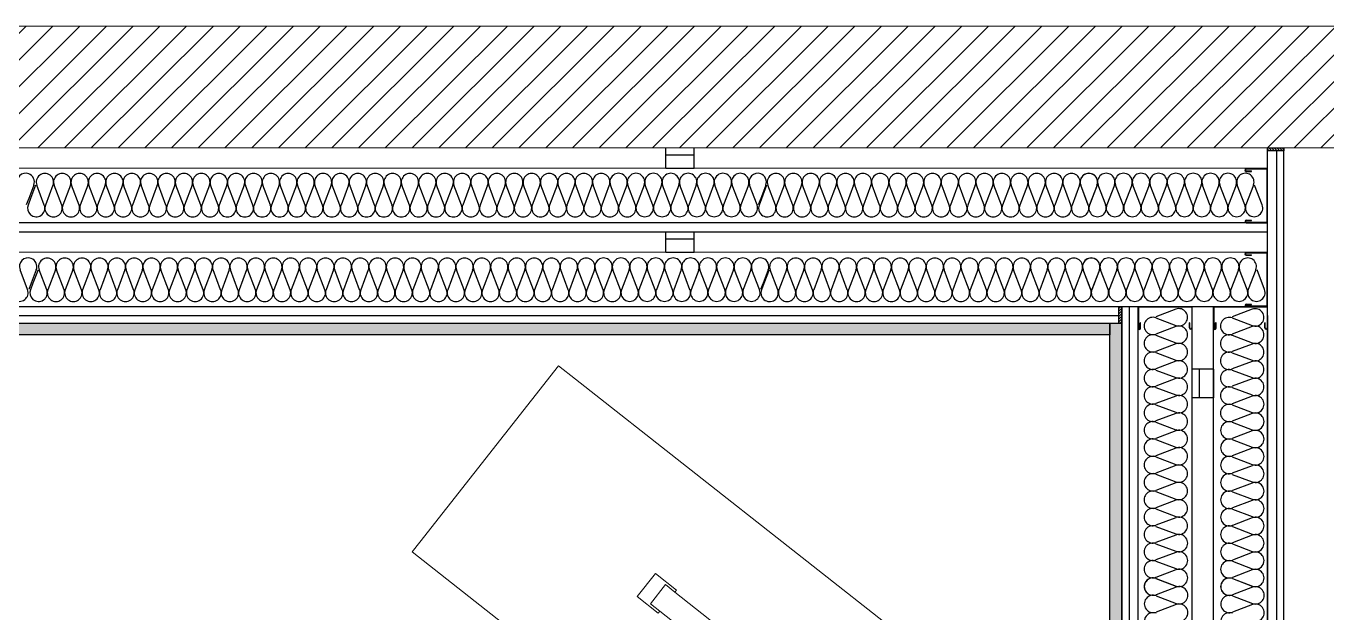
# Model space of a CAD drawing. Header units: millimetres. Extents: x 10 to 76.1, y 10 to 63.5.
# Drawn here: x 55.87 to 58.055, y 18.693 to 19.68 of the extents above; entities that cross this region are included whole.
import ezdxf

# ---------------------------------------------------------------- set-up
doc = ezdxf.new("R2010")
doc.units = ezdxf.units.MM
for name, color, linetype in [('durlok', 3, 'Continuous'), ('equipament', 4, 'Continuous'), ('lana de vidrio', 2, 'Continuous'), ('PERFILES', 2, 'Continuous'), ('Relleno', 9, 'Continuous'), ('relleno2d', 9, 'Continuous')]:
    doc.layers.add(name, color=color, linetype=linetype)
doc.layers.add('paredes2d', color=7, linetype='Continuous', true_color=0xc2ced6)

# ---------------------------------------------------------------- blocks, each defined once
blk = doc.blocks.new('LP1-1')
at = {"layer": 'PERFILES'}
for p, q in [((-0.0964, 0.0391), (-0.0964, -0.0431)), ((0.1114, 0.0388), (0.1114, -0.0431)), ((0.0596, -0.0414), (0.0601, -0.0414)), ((0.0596, -0.0431), (0.0601, -0.0431))]:
    blk.add_line(p, q, dxfattribs=at)
at = {"layer": 'PERFILES', "color": 2}
for p, q in [((-0.0949, -0.0414), (-0.0949, 0.0386)), ((-0.0879, 0.0386), (-0.0879, 0.0185)), ((-0.0879, 0.0185), (-0.0865, 0.0185)), ((-0.0865, 0.0383), (-0.0865, 0.0185)), ((0.1015, 0.0396), (0.1015, 0.0184)), ((0.1015, 0.0184), (0.1032, 0.0184)), ((0.1032, 0.0392), (0.1032, 0.0184)), ((0.1096, -0.0414), (0.1096, 0.0392)), ((-0.0964, -0.0431), (-0.063, -0.0431)), ((-0.0949, -0.0414), (-0.063, -0.0414)), ((-0.063, -0.0414), (0.0596, -0.0414)), ((-0.063, -0.0431), (0.0596, -0.0431)), ((0.0601, -0.0414), (0.1096, -0.0414)), ((0.0601, -0.0431), (0.1114, -0.0431))]:
    blk.add_line(p, q, dxfattribs=at)
for centre, radius, start, end in [((-0.0914, 0.0387), 0.00497, 355.458, 174.5769), ((-0.0914, 0.0385), 0.00349, 0.9781, 180.2201), ((0.1065, 0.0392), 0.00497, 355.458, 174.5769), ((0.1064, 0.039), 0.00319, 3.6982, 175.1096)]:
    blk.add_arc(centre, radius, start, end, dxfattribs=at)
blk = doc.blocks.new('Amp')
at = {"lineweight": 0}
for p, q in [((-12.952, 0), (-12.952, 10.959)), ((-12.952, 10.959), (11.956, 10.959)), ((12.952, 10.959), (11.956, 10.959)), ((12.952, 0.577), (12.952, 10.959)), ((-2.242, 6.177), (-3.487, 6.177)), ((-3.487, 6.177), (-3.487, 4.807)), ((-2.802, 6.053), (-2.802, 4.932)), ((-2.242, 6.053), (-2.802, 6.053)), ((-2.242, 6.177), (-2.242, 6.053)), ((-2.242, 6.053), (2.242, 6.053)), ((2.242, 6.177), (3.487, 6.177)), ((2.242, 6.177), (2.242, 6.053)), ((2.242, 6.053), (2.802, 6.053)), ((2.802, 6.053), (2.802, 4.932)), ((3.487, 6.177), (3.487, 4.807)), ((-2.242, 4.932), (-2.802, 4.932)), ((-2.242, 4.807), (-2.242, 4.932)), ((-2.242, 4.932), (2.242, 4.932)), ((2.242, 4.807), (2.242, 4.932)), ((2.242, 4.932), (2.802, 4.932)), ((-2.242, 4.807), (-3.487, 4.807)), ((2.242, 4.807), (3.487, 4.807)), ((12.952, 0), (-12.952, 0)), ((12.952, 0), (12.952, 0.577))]:
    blk.add_line(p, q, dxfattribs=at)

msp = doc.modelspace()

# ---------------------------------------------------------------- hatches: boundary and pattern name
at = {"extrusion": (-7.4988e-33, -1.22465e-16, -1)}
h = msp.add_hatch(dxfattribs=at)
h.set_pattern_fill('ANSI31', color=256, scale=0.001)
h.set_pattern_definition([(45, (-81.8845172, 29.9742598), (-0.00224506403, 0.00224506403), [])])
h.paths.add_polyline_path([(-57.9831, 19.475), (-57.9831, 19.47), (-57.9556, 19.47), (-57.9556, 19.475)])
at = {"extrusion": (-1.22465e-16, 0, -1)}
h = msp.add_hatch(dxfattribs=at)
h.set_pattern_fill('ANSI31', color=256, scale=0.001, angle=90)
h.set_pattern_definition([(135, (-68.2098455, -4.7207085), (-0.00224506403, -0.00224506403), [])])
h.paths.add_polyline_path([(-57.7106, 19.1807), (-57.7056, 19.1807), (-57.7056, 19.2082), (-57.7106, 19.2082)])
at = {"layer": 'Relleno'}
h = msp.add_hatch(dxfattribs=at)
h.set_pattern_fill('DOTS', color=256, scale=0.005)
h.set_pattern_definition([(360, (41.074305, 29.679941), (0.00396875, 0.0079375), [0, -0.0079375])])
h.paths.add_polyline_path([(51.2293, 19.1607), (51.2293, 19.1807), (57.6906, 19.1807), (57.6906, 19.1607)])
h = msp.add_hatch(dxfattribs=at)
h.set_pattern_fill('DOTS', color=256, scale=0.005, angle=90)
h.set_pattern_definition([(90, (47.191345, 6.395), (-0.0079375, 0.00396875), [0, -0.0079375])])
h.paths.add_polyline_path([(57.7106, 16.55), (57.6906, 16.55), (57.6906, 19.1807), (57.7106, 19.1807)])
at = {"layer": 'relleno2d'}
h = msp.add_hatch(dxfattribs=at)
h.set_pattern_fill('ANSI31', color=256, scale=0.01)
h.paths.add_polyline_path([(59.6881, 11.705), (59.4831, 11.705), (59.4831, 17.785), (59.6881, 17.785)])
edge = h.paths.add_edge_path(flags=17)
edge.add_line((59.6881, 18.975), (59.4831, 18.975))
edge.add_line((59.4831, 18.975), (59.4831, 19.035))
edge.add_line((59.4831, 19.035), (58.9931, 19.035))
edge.add_line((58.9931, 19.035), (58.9931, 19.475))
edge.add_line((58.9931, 19.475), (50.9148, 19.475))
edge.add_arc((50.6231, 19.545), 0.3, 193.4934, 346.5066, ccw=False)
edge.add_line((50.3314, 19.475), (50.1581, 19.475))
edge.add_line((50.1581, 19.475), (50.0231, 19.475))
edge.add_line((50.0231, 19.475), (49.9531, 19.475))
edge.add_line((49.9531, 19.475), (49.9531, 19.68))
edge.add_line((49.9531, 19.68), (59.6881, 19.68))
edge.add_line((59.6881, 19.68), (59.6881, 18.975))
edge = h.paths.add_edge_path(flags=17)
edge.add_line((59.6881, 18.975), (59.4831, 18.975))
edge.add_line((59.4831, 18.975), (59.4831, 19.035))
edge.add_line((58.9931, 19.035), (59.4831, 19.035))
edge.add_line((58.9931, 19.475), (58.9931, 19.035))
edge.add_line((50.9148, 19.475), (58.9931, 19.475))
edge.add_arc((50.6231, 19.545), 0.3, 193.4934, 346.5066)
edge.add_line((50.3314, 19.475), (50.1581, 19.475))
edge.add_line((50.1581, 19.475), (50.0231, 19.475))
edge.add_line((49.9531, 19.475), (50.0231, 19.475))
edge.add_line((49.9531, 19.68), (49.9531, 19.475))
edge.add_line((59.6881, 19.68), (49.9531, 19.68))
edge.add_line((59.6881, 19.68), (59.6881, 18.975))
edge = h.paths.add_edge_path()
edge.add_line((49.9531, 10), (59.6881, 10))
edge.add_line((50.1581, 10.205), (50.9148, 10.205))
edge.add_line((59.4831, 10.205), (50.9148, 10.205))
edge.add_line((59.4831, 10.205), (59.4831, 10.805))
edge.add_line((59.6881, 10), (59.6881, 10.805))
edge.add_line((59.4831, 10.805), (59.6881, 10.805))
edge.add_line((50.1581, 19.475), (50.1881, 19.475))
h = msp.add_hatch(dxfattribs=at)
h.set_pattern_fill('ANSI31', color=256, scale=0.01)
edge = h.paths.add_edge_path()
edge.add_line((59.6881, 19.68), (59.6881, 18.975))
edge.add_line((59.6881, 18.975), (59.4831, 18.975))
edge.add_line((59.4831, 18.975), (59.4831, 19.035))
edge.add_line((59.4831, 19.035), (58.9931, 19.035))
edge.add_line((58.9931, 19.035), (58.9931, 19.475))
edge.add_line((58.9931, 19.475), (50.9148, 19.475))
edge.add_arc((50.6231, 19.545), 0.3, 193.4934, 346.5066, ccw=False)
edge.add_line((50.3314, 19.475), (50.1581, 19.475))
edge.add_line((50.1581, 19.475), (50.0231, 19.475))
edge.add_line((50.0231, 19.475), (49.9531, 19.475))
edge.add_line((49.9531, 19.475), (49.9531, 19.68))
edge.add_line((49.9531, 19.68), (59.6881, 19.68))

# ---------------------------------------------------------------- linework, layer by layer
at = {"color": 3}
for p, q in [((56.9447, 19.4637), (56.9447, 19.4756)), ((56.9927, 19.4405), (56.9927, 19.4756)), ((56.9447, 19.4405), (56.9447, 19.4637)), ((56.9447, 19.4637), (56.9927, 19.4637)), ((56.9927, 19.4405), (56.9447, 19.4405)), ((56.9447, 19.3224), (56.9447, 19.3343)), ((56.9447, 19.2993), (56.9447, 19.3224)), ((56.9447, 19.3224), (56.9927, 19.3224)), ((56.9927, 19.2993), (56.9927, 19.3343)), ((56.9927, 19.2993), (56.9447, 19.2993)), ((57.8646, 19.1031), (57.8295, 19.1031)), ((57.8414, 19.0551), (57.8414, 19.1031)), ((57.8646, 19.1031), (57.8646, 19.0551)), ((57.8414, 19.0551), (57.8295, 19.0551)), ((57.8646, 19.0551), (57.8414, 19.0551))]:
    msp.add_line(p, q, dxfattribs=at)
at = {"extrusion": (-7.4988e-33, -1.22465e-16, -1)}
msp.add_lwpolyline([(-57.9831, 19.475), (-57.9831, 19.47), (-57.9556, 19.47), (-57.9556, 19.475)], close=True, dxfattribs=at)
at = {"extrusion": (-1.22465e-16, 0, -1)}
msp.add_lwpolyline([(-57.7106, 19.1807), (-57.7056, 19.1807), (-57.7056, 19.2082), (-57.7106, 19.2082)], close=True, dxfattribs=at)
at = {"color": 1}
for points in [[(51.2293, 19.1607), (51.2293, 19.1807), (57.6906, 19.1807), (57.6906, 19.1607)], [(57.7106, 16.55), (57.6906, 16.55), (57.6906, 19.1807), (57.7106, 19.1807)]]:
    msp.add_lwpolyline(points, close=True, dxfattribs=at)
at = {"layer": 'durlok', "linetype": 'Continuous', "extrusion": (0, 1, 0)}
for p, q in [((57.9556, 16.55), (57.9556, 19.475)), ((57.7381, 16.55), (57.7381, 19.1932)), ((57.9556, 19.1932), (57.9556, 16.55))]:
    msp.add_line(p, q, dxfattribs=at)
at = {"layer": 'durlok', "linetype": 'Continuous'}
for p, q in [((57.9831, 16.55), (57.9831, 19.475)), ((51.1818, 19.3341), (57.9556, 19.3341)), ((51.2143, 19.1932), (57.7056, 19.1932)), ((57.7106, 16.55), (57.7106, 19.2082)), ((51.2093, 19.1807), (57.7106, 19.1807))]:
    msp.add_line(p, q, dxfattribs=at)
at = {"layer": 'durlok', "linetype": 'Continuous', "extrusion": (-1.22465e-16, 0, -1)}
for p, q in [((57.9706, 19.47), (57.9706, 16.55)), ((57.7231, 19.2082), (57.7231, 16.55)), ((57.8289, 16.565), (57.8289, 19.1932)), ((57.8647, 16.565), (57.8647, 19.1932))]:
    msp.add_line(p, q, dxfattribs=at)
at = {"layer": 'durlok', "linetype": 'Continuous', "extrusion": (1, 0.00012473, 0)}
for p, q in [((57.9556, 19.4411), (51.1818, 19.44)), ((57.9556, 19.3491), (51.1819, 19.3491)), ((51.1818, 19.3341), (57.9556, 19.3341)), ((51.1818, 19.2991), (57.9556, 19.3003)), ((57.9556, 19.2082), (51.1818, 19.2082))]:
    msp.add_line(p, q, dxfattribs=at)
at = {"layer": 'lana de vidrio', "color": 2}
for p, q in [((55.8833, 19.4127), (55.8747, 19.3901)), ((55.8862, 19.4125), (55.8776, 19.3898)), ((55.9008, 19.379), (55.8881, 19.4125)), ((55.9154, 19.4125), (55.9027, 19.379)), ((55.93, 19.379), (55.9173, 19.4125)), ((55.9446, 19.4125), (55.9319, 19.379)), ((55.9592, 19.379), (55.9465, 19.4125)), ((55.9738, 19.4125), (55.9611, 19.379)), ((55.9884, 19.379), (55.9757, 19.4125)), ((56.003, 19.4125), (55.9903, 19.379)), ((56.0176, 19.379), (56.0049, 19.4125)), ((56.0322, 19.4125), (56.0195, 19.379)), ((56.0468, 19.379), (56.0341, 19.4125)), ((56.0614, 19.4125), (56.0487, 19.379)), ((56.076, 19.379), (56.0633, 19.4125)), ((56.0906, 19.4125), (56.0779, 19.379)), ((56.1052, 19.3791), (56.0925, 19.4125)), ((56.1198, 19.4125), (56.1071, 19.3791)), ((56.1344, 19.3791), (56.1217, 19.4125)), ((56.149, 19.4125), (56.1363, 19.3791)), ((56.1636, 19.3791), (56.1509, 19.4125)), ((56.1782, 19.4125), (56.1655, 19.3791)), ((56.1928, 19.3791), (56.1801, 19.4125)), ((56.1928, 19.3788), (56.1801, 19.4122)), ((56.2074, 19.4122), (56.1947, 19.3788)), ((56.222, 19.3788), (56.2093, 19.4122)), ((56.2366, 19.4122), (56.2239, 19.3788)), ((56.2513, 19.3788), (56.2385, 19.4122)), ((56.2658, 19.4122), (56.2532, 19.3788)), ((56.2805, 19.3788), (56.2678, 19.4122)), ((56.2951, 19.4122), (56.2824, 19.3788)), ((56.3097, 19.3788), (56.297, 19.4122)), ((56.3243, 19.4122), (56.3116, 19.3788)), ((56.3389, 19.3788), (56.3262, 19.4122)), ((56.3535, 19.4122), (56.3408, 19.3788)), ((56.3681, 19.3788), (56.3554, 19.4122)), ((56.3827, 19.4122), (56.37, 19.3788)), ((56.3973, 19.3788), (56.3846, 19.4122)), ((56.4119, 19.4122), (56.3992, 19.3788)), ((56.4265, 19.3788), (56.4138, 19.4122)), ((56.4411, 19.4123), (56.4284, 19.3788)), ((56.4557, 19.3788), (56.443, 19.4123)), ((56.4703, 19.4123), (56.4576, 19.3788)), ((56.4849, 19.3788), (56.4722, 19.4123)), ((56.4995, 19.4123), (56.4868, 19.3788)), ((56.5141, 19.3788), (56.5014, 19.4123)), ((56.5287, 19.4123), (56.516, 19.3788)), ((56.5433, 19.3788), (56.5306, 19.4123)), ((56.5579, 19.4123), (56.5452, 19.3788)), ((56.5725, 19.3788), (56.5598, 19.4123)), ((56.5871, 19.4123), (56.5744, 19.3788)), ((56.6017, 19.3788), (56.589, 19.4123)), ((56.6163, 19.4123), (56.6036, 19.3788)), ((56.6309, 19.3788), (56.6182, 19.4123)), ((56.6455, 19.4123), (56.6328, 19.3788)), ((56.6601, 19.3788), (56.6474, 19.4123)), ((56.6747, 19.4123), (56.662, 19.3788)), ((56.6893, 19.3788), (56.6766, 19.4123)), ((56.7039, 19.4123), (56.6912, 19.3788)), ((56.7185, 19.3791), (56.7058, 19.4125)), ((56.7185, 19.3788), (56.7058, 19.4123)), ((56.7331, 19.4126), (56.7204, 19.3791)), ((56.7331, 19.4123), (56.7204, 19.3788)), ((56.7477, 19.3791), (56.735, 19.4126)), ((56.7623, 19.4126), (56.7496, 19.3791)), ((56.7769, 19.3791), (56.7642, 19.4126)), ((56.7915, 19.4126), (56.7788, 19.3791)), ((56.8061, 19.3791), (56.7934, 19.4126)), ((56.8207, 19.4126), (56.808, 19.3791)), ((56.8353, 19.3791), (56.8226, 19.4126)), ((56.8499, 19.4126), (56.8372, 19.3791)), ((56.8645, 19.3791), (56.8518, 19.4126)), ((56.8791, 19.4126), (56.8664, 19.3791)), ((56.8937, 19.3791), (56.881, 19.4126)), ((56.9083, 19.4126), (56.8956, 19.3791)), ((56.9229, 19.3791), (56.9102, 19.4126)), ((56.9375, 19.4126), (56.9248, 19.3791)), ((56.9521, 19.3791), (56.9394, 19.4126)), ((56.9667, 19.4126), (56.954, 19.3791)), ((56.9813, 19.3791), (56.9686, 19.4126)), ((56.9959, 19.4126), (56.9832, 19.3791)), ((57.0105, 19.3791), (56.9978, 19.4126)), ((57.0251, 19.4126), (57.0124, 19.3791)), ((57.0397, 19.3792), (57.027, 19.4126)), ((57.0543, 19.4126), (57.0417, 19.3792)), ((57.069, 19.3792), (57.0562, 19.4126)), ((57.0835, 19.4126), (57.0709, 19.3792)), ((57.0982, 19.3792), (57.0855, 19.4126)), ((57.1127, 19.4126), (57.1042, 19.3899)), ((57.1142, 19.4123), (57.1056, 19.3897)), ((57.1288, 19.3789), (57.1161, 19.4123)), ((57.1434, 19.4123), (57.1307, 19.3789)), ((57.158, 19.3789), (57.1453, 19.4123)), ((57.1726, 19.4123), (57.1599, 19.3789)), ((57.1872, 19.3789), (57.1745, 19.4123)), ((57.2018, 19.4123), (57.1891, 19.3789)), ((57.2164, 19.3789), (57.2037, 19.4123)), ((57.231, 19.4124), (57.2183, 19.3789)), ((57.2456, 19.3789), (57.2329, 19.4124)), ((57.2602, 19.4124), (57.2475, 19.3789)), ((57.2748, 19.3789), (57.2621, 19.4124)), ((57.2894, 19.4124), (57.2767, 19.3789)), ((57.304, 19.3789), (57.2913, 19.4124)), ((57.3186, 19.4124), (57.306, 19.3789)), ((57.3333, 19.3789), (57.3205, 19.4124)), ((57.3478, 19.4124), (57.3352, 19.3789)), ((57.3625, 19.3789), (57.3498, 19.4124)), ((57.3771, 19.4124), (57.3644, 19.3789)), ((57.3917, 19.3789), (57.379, 19.4124)), ((57.4063, 19.4124), (57.3936, 19.3789)), ((57.4209, 19.3789), (57.4082, 19.4124)), ((57.4355, 19.4124), (57.4228, 19.3789)), ((57.4501, 19.3789), (57.4374, 19.4124)), ((57.4647, 19.4124), (57.452, 19.3789)), ((57.4793, 19.3789), (57.4666, 19.4124)), ((57.4939, 19.4124), (57.4812, 19.3789)), ((57.5085, 19.3789), (57.4958, 19.4124)), ((57.5231, 19.4124), (57.5104, 19.3789)), ((57.5377, 19.379), (57.525, 19.4124)), ((57.5523, 19.4124), (57.5396, 19.379)), ((57.5669, 19.379), (57.5542, 19.4124)), ((57.5815, 19.4124), (57.5688, 19.379)), ((57.5961, 19.379), (57.5834, 19.4124)), ((57.6107, 19.4124), (57.598, 19.379)), ((57.6253, 19.379), (57.6126, 19.4124)), ((57.6399, 19.4124), (57.6272, 19.379)), ((57.6545, 19.3792), (57.6418, 19.4127)), ((57.6545, 19.379), (57.6418, 19.4124)), ((57.6691, 19.4127), (57.6564, 19.3792)), ((57.6691, 19.4124), (57.6564, 19.379)), ((57.6837, 19.3792), (57.671, 19.4127)), ((57.6983, 19.4127), (57.6856, 19.3792)), ((57.7129, 19.3792), (57.7002, 19.4127)), ((57.7275, 19.4127), (57.7148, 19.3792)), ((57.7421, 19.3792), (57.7294, 19.4127)), ((57.7567, 19.4127), (57.744, 19.3792)), ((57.7713, 19.3792), (57.7586, 19.4127)), ((57.7859, 19.4127), (57.7732, 19.3792)), ((57.8005, 19.3792), (57.7878, 19.4127)), ((57.8151, 19.4127), (57.8024, 19.3792)), ((57.8297, 19.3793), (57.817, 19.4127)), ((57.8443, 19.4127), (57.8316, 19.3793)), ((57.8589, 19.3793), (57.8462, 19.4127)), ((57.8735, 19.4127), (57.8608, 19.3793)), ((57.8881, 19.3793), (57.8754, 19.4127)), ((57.9027, 19.4127), (57.89, 19.3793)), ((57.9173, 19.3793), (57.9046, 19.4127)), ((57.9319, 19.4127), (57.9192, 19.3793)), ((57.9465, 19.3793), (57.9338, 19.4127)), ((55.8747, 19.3901), (55.8706, 19.3793)), ((55.8776, 19.3898), (55.8735, 19.379)), ((57.1042, 19.3899), (57.1001, 19.3792)), ((57.1056, 19.3897), (57.1015, 19.3789)), ((55.8727, 19.237), (55.86, 19.2704)), ((55.8873, 19.2704), (55.8787, 19.2478)), ((55.8903, 19.2702), (55.8817, 19.2475)), ((55.9049, 19.2367), (55.8922, 19.2702)), ((55.9195, 19.2702), (55.9068, 19.2367)), ((55.9341, 19.2367), (55.9214, 19.2702)), ((55.9487, 19.2702), (55.936, 19.2367)), ((55.9633, 19.2367), (55.9506, 19.2702)), ((55.9779, 19.2702), (55.9652, 19.2367)), ((55.9925, 19.2367), (55.9798, 19.2702)), ((56.0071, 19.2702), (55.9944, 19.2367)), ((56.0217, 19.2367), (56.009, 19.2702)), ((56.0363, 19.2702), (56.0236, 19.2367)), ((56.0509, 19.2367), (56.0382, 19.2702)), ((56.0655, 19.2702), (56.0528, 19.2367)), ((56.0801, 19.2368), (56.0674, 19.2702)), ((56.0947, 19.2702), (56.082, 19.2368)), ((56.1093, 19.2368), (56.0966, 19.2702)), ((56.1239, 19.2702), (56.1112, 19.2368)), ((56.1385, 19.2368), (56.1258, 19.2702)), ((56.1531, 19.2702), (56.1404, 19.2368)), ((56.1677, 19.2368), (56.155, 19.2702)), ((56.1823, 19.2702), (56.1696, 19.2368)), ((56.1969, 19.2368), (56.1842, 19.2702)), ((56.1969, 19.2365), (56.1842, 19.2699)), ((56.2115, 19.2699), (56.1988, 19.2365)), ((56.2261, 19.2365), (56.2134, 19.2699)), ((56.2407, 19.2699), (56.228, 19.2365)), ((56.2553, 19.2365), (56.2426, 19.2699)), ((56.2699, 19.2699), (56.2572, 19.2365)), ((56.2845, 19.2365), (56.2718, 19.2699)), ((56.2991, 19.2699), (56.2864, 19.2365)), ((56.3137, 19.2365), (56.301, 19.2699)), ((56.3283, 19.2699), (56.3156, 19.2365)), ((56.3429, 19.2365), (56.3302, 19.2699)), ((56.3575, 19.2699), (56.3448, 19.2365)), ((56.3721, 19.2365), (56.3594, 19.2699)), ((56.3867, 19.2699), (56.374, 19.2365)), ((56.4013, 19.2365), (56.3886, 19.2699)), ((56.4159, 19.27), (56.4032, 19.2365)), ((56.4305, 19.2365), (56.4178, 19.27)), ((56.4451, 19.27), (56.4324, 19.2365)), ((56.4597, 19.2365), (56.447, 19.27)), ((56.4743, 19.27), (56.4616, 19.2365)), ((56.4889, 19.2365), (56.4762, 19.27)), ((56.5035, 19.27), (56.4908, 19.2365)), ((56.5181, 19.2365), (56.5054, 19.27)), ((56.5327, 19.27), (56.52, 19.2365)), ((56.5473, 19.2365), (56.5346, 19.27)), ((56.5619, 19.27), (56.5493, 19.2365)), ((56.5766, 19.2365), (56.5638, 19.27)), ((56.5911, 19.27), (56.5785, 19.2365)), ((56.6058, 19.2365), (56.5931, 19.27)), ((56.6204, 19.27), (56.6077, 19.2365)), ((56.635, 19.2365), (56.6223, 19.27)), ((56.6496, 19.27), (56.6369, 19.2365)), ((56.6642, 19.2365), (56.6515, 19.27)), ((56.6788, 19.27), (56.6661, 19.2365)), ((56.6934, 19.2365), (56.6807, 19.27)), ((56.708, 19.27), (56.6953, 19.2365)), ((56.7226, 19.2368), (56.7099, 19.2703)), ((56.7226, 19.2366), (56.7099, 19.27)), ((56.7372, 19.2703), (56.7245, 19.2368)), ((56.7372, 19.27), (56.7245, 19.2366)), ((56.7518, 19.2368), (56.7391, 19.2703)), ((56.7664, 19.2703), (56.7537, 19.2368)), ((56.781, 19.2368), (56.7683, 19.2703)), ((56.7956, 19.2703), (56.7829, 19.2368)), ((56.8102, 19.2368), (56.7975, 19.2703)), ((56.8248, 19.2703), (56.8121, 19.2368)), ((56.8394, 19.2368), (56.8267, 19.2703)), ((56.854, 19.2703), (56.8413, 19.2368)), ((56.8686, 19.2368), (56.8559, 19.2703)), ((56.8832, 19.2703), (56.8705, 19.2368)), ((56.8978, 19.2368), (56.8851, 19.2703)), ((56.9124, 19.2703), (56.8997, 19.2368)), ((56.927, 19.2368), (56.9143, 19.2703)), ((56.9416, 19.2703), (56.9289, 19.2368)), ((56.9562, 19.2368), (56.9435, 19.2703)), ((56.9708, 19.2703), (56.9581, 19.2368)), ((56.9854, 19.2368), (56.9727, 19.2703)), ((57, 19.2703), (56.9873, 19.2368)), ((57.0146, 19.2369), (57.0019, 19.2703)), ((57.0292, 19.2703), (57.0165, 19.2369)), ((57.0438, 19.2369), (57.0311, 19.2703)), ((57.0584, 19.2703), (57.0457, 19.2369)), ((57.073, 19.2369), (57.0603, 19.2703)), ((57.0876, 19.2703), (57.0749, 19.2369)), ((57.1022, 19.2369), (57.0895, 19.2703)), ((57.1168, 19.2703), (57.1082, 19.2476)), ((57.1183, 19.27), (57.1097, 19.2474)), ((57.1329, 19.2366), (57.1202, 19.27)), ((57.1475, 19.27), (57.1348, 19.2366)), ((57.1621, 19.2366), (57.1494, 19.27)), ((57.1767, 19.27), (57.164, 19.2366)), ((57.1913, 19.2366), (57.1786, 19.27)), ((57.2059, 19.2701), (57.1932, 19.2366)), ((57.2205, 19.2366), (57.2078, 19.2701)), ((57.2351, 19.2701), (57.2224, 19.2366)), ((57.2497, 19.2366), (57.237, 19.2701)), ((57.2643, 19.2701), (57.2516, 19.2366)), ((57.2789, 19.2366), (57.2662, 19.2701)), ((57.2935, 19.2701), (57.2808, 19.2366)), ((57.3081, 19.2366), (57.2954, 19.2701)), ((57.3227, 19.2701), (57.31, 19.2366)), ((57.3373, 19.2366), (57.3246, 19.2701)), ((57.3519, 19.2701), (57.3392, 19.2366)), ((57.3665, 19.2366), (57.3538, 19.2701)), ((57.3811, 19.2701), (57.3684, 19.2366)), ((57.3957, 19.2366), (57.383, 19.2701)), ((57.4103, 19.2701), (57.3976, 19.2366)), ((57.4249, 19.2366), (57.4122, 19.2701)), ((57.4395, 19.2701), (57.4268, 19.2366)), ((57.4541, 19.2366), (57.4414, 19.2701)), ((57.4687, 19.2701), (57.456, 19.2366)), ((57.4833, 19.2366), (57.4706, 19.2701)), ((57.4979, 19.2701), (57.4852, 19.2366)), ((57.5125, 19.2367), (57.4998, 19.2701)), ((57.5271, 19.2701), (57.5144, 19.2367)), ((57.5417, 19.2367), (57.529, 19.2701)), ((57.5563, 19.2701), (57.5436, 19.2367)), ((57.5709, 19.2367), (57.5582, 19.2701)), ((57.5855, 19.2701), (57.5728, 19.2367)), ((57.6001, 19.2367), (57.5874, 19.2701)), ((57.6147, 19.2701), (57.602, 19.2367)), ((57.6293, 19.2367), (57.6166, 19.2701)), ((57.6439, 19.2701), (57.6313, 19.2367)), ((57.6585, 19.2369), (57.6458, 19.2704)), ((57.6586, 19.2367), (57.6458, 19.2701)), ((57.6731, 19.2704), (57.6605, 19.2369)), ((57.6731, 19.2701), (57.6605, 19.2367)), ((57.6878, 19.2369), (57.6751, 19.2704)), ((57.7024, 19.2704), (57.6897, 19.2369)), ((57.717, 19.2369), (57.7043, 19.2704)), ((57.7316, 19.2704), (57.7189, 19.2369)), ((57.7462, 19.2369), (57.7335, 19.2704)), ((57.7608, 19.2704), (57.7481, 19.2369)), ((57.7754, 19.2369), (57.7627, 19.2704)), ((57.79, 19.2704), (57.7773, 19.2369)), ((57.8046, 19.237), (57.7919, 19.2704)), ((57.8192, 19.2704), (57.8065, 19.237)), ((57.8338, 19.237), (57.8211, 19.2704)), ((57.8484, 19.2704), (57.8357, 19.237)), ((57.863, 19.237), (57.8503, 19.2704)), ((57.8776, 19.2704), (57.8649, 19.237)), ((57.8922, 19.237), (57.8795, 19.2704)), ((57.9068, 19.2704), (57.8941, 19.237)), ((57.9214, 19.237), (57.9087, 19.2704)), ((57.936, 19.2704), (57.9233, 19.237)), ((57.9506, 19.237), (57.9379, 19.2704)), ((55.8787, 19.2478), (55.8746, 19.237)), ((55.8817, 19.2475), (55.8776, 19.2367)), ((57.1082, 19.2476), (57.1041, 19.2369)), ((57.1097, 19.2474), (57.1056, 19.2366)), ((57.8015, 19.2041), (57.7681, 19.1914)), ((57.7681, 19.1895), (57.8015, 19.1768)), ((57.9298, 19.2039), (57.8964, 19.1912)), ((57.8964, 19.1893), (57.9299, 19.1766)), ((57.8015, 19.1749), (57.7681, 19.1622)), ((57.9299, 19.1747), (57.8964, 19.162)), ((57.7681, 19.1603), (57.8015, 19.1476)), ((57.8015, 19.1457), (57.7681, 19.133)), ((57.8964, 19.1601), (57.9299, 19.1474)), ((57.9299, 19.1455), (57.8964, 19.1328)), ((57.7681, 19.1311), (57.8015, 19.1184)), ((57.8964, 19.1309), (57.9299, 19.1182)), ((57.8015, 19.1165), (57.7681, 19.1038)), ((57.8015, 19.1165), (57.7681, 19.1038)), ((57.7681, 19.1018), (57.8015, 19.0892)), ((57.9299, 19.1163), (57.8964, 19.1036)), ((57.9299, 19.1163), (57.8964, 19.1036)), ((57.8964, 19.1017), (57.9299, 19.089)), ((57.8015, 19.0873), (57.7681, 19.0745)), ((57.9299, 19.0871), (57.8964, 19.0744)), ((57.7681, 19.0726), (57.8015, 19.0599)), ((57.8015, 19.058), (57.7681, 19.0453)), ((57.8964, 19.0725), (57.9299, 19.0598)), ((57.9299, 19.0579), (57.8964, 19.0452)), ((57.7681, 19.0434), (57.8015, 19.0307)), ((57.8964, 19.0432), (57.9299, 19.0306)), ((57.8015, 19.0288), (57.7681, 19.0161)), ((57.7681, 19.0142), (57.8015, 19.0015)), ((57.9299, 19.0287), (57.8964, 19.0159)), ((57.8964, 19.014), (57.9299, 19.0013)), ((57.8015, 18.9996), (57.7681, 18.9869)), ((57.9299, 18.9994), (57.8964, 18.9867)), ((57.7681, 18.985), (57.8015, 18.9723)), ((57.8015, 18.9704), (57.7681, 18.9577)), ((57.8964, 18.9848), (57.9299, 18.9721)), ((57.9299, 18.9702), (57.8964, 18.9575)), ((57.7681, 18.9558), (57.8015, 18.9431)), ((57.8964, 18.9556), (57.9299, 18.9429)), ((57.8015, 18.9412), (57.7681, 18.9285)), ((57.7681, 18.9266), (57.8016, 18.9139)), ((57.9299, 18.941), (57.8964, 18.9283)), ((57.8964, 18.9264), (57.9299, 18.9137)), ((57.8016, 18.912), (57.7681, 18.8993)), ((57.9299, 18.9118), (57.8965, 18.8991)), ((57.7681, 18.8974), (57.8016, 18.8847)), ((57.8016, 18.8828), (57.7681, 18.8701)), ((57.8965, 18.8972), (57.9299, 18.8845)), ((57.9299, 18.8826), (57.8965, 18.8699)), ((57.7681, 18.8682), (57.8016, 18.8555)), ((57.8965, 18.868), (57.9299, 18.8553)), ((57.8016, 18.8536), (57.7681, 18.8409)), ((57.7681, 18.839), (57.8016, 18.8263)), ((57.9299, 18.8534), (57.8965, 18.8407)), ((57.8965, 18.8388), (57.9299, 18.8261)), ((57.8016, 18.8244), (57.7681, 18.8117)), ((57.9299, 18.8242), (57.8965, 18.8115)), ((57.7681, 18.8098), (57.8016, 18.7971)), ((57.8016, 18.7952), (57.7681, 18.7825)), ((57.8965, 18.8096), (57.9299, 18.7969)), ((57.9299, 18.795), (57.8965, 18.7823)), ((57.7681, 18.7806), (57.8016, 18.7679)), ((57.8965, 18.7804), (57.9299, 18.7677)), ((57.8016, 18.766), (57.7681, 18.7533)), ((57.7681, 18.7514), (57.8016, 18.7387)), ((57.7684, 18.7514), (57.8018, 18.7387)), ((57.9299, 18.7658), (57.8965, 18.7531)), ((57.8965, 18.7512), (57.9299, 18.7385)), ((57.8967, 18.7512), (57.9302, 18.7385)), ((57.8018, 18.7368), (57.7684, 18.7241)), ((57.9302, 18.7366), (57.8967, 18.7239)), ((57.7684, 18.7222), (57.8018, 18.7095)), ((57.8018, 18.7076), (57.7684, 18.6949)), ((57.8967, 18.722), (57.9302, 18.7093)), ((57.9302, 18.7074), (57.8967, 18.6947))]:
    msp.add_line(p, q, dxfattribs=at)
for centre, start, end in [((55.8696, 19.4179), 69.793, 200.8037), ((55.8696, 19.4179), 339.2106, 69.7733), ((55.9018, 19.4176), 339.2106, 200.8037), ((55.931, 19.4177), 339.2106, 200.8037), ((55.9602, 19.4177), 339.2106, 200.8037), ((55.9894, 19.4177), 339.2106, 200.8037), ((56.0186, 19.4177), 339.2106, 200.8037), ((56.0478, 19.4177), 339.2106, 200.8037), ((56.077, 19.4177), 339.2106, 200.8037), ((56.1062, 19.4177), 339.2106, 200.8037), ((56.1354, 19.4177), 339.2106, 200.8037), ((56.1646, 19.4177), 339.2106, 200.8037), ((56.1938, 19.4174), 339.2106, 200.8037), ((56.223, 19.4174), 339.2106, 200.8037), ((56.2522, 19.4174), 339.2106, 200.8037), ((56.2814, 19.4174), 339.2106, 200.8037), ((56.3106, 19.4174), 339.2106, 200.8037), ((56.3398, 19.4174), 339.2106, 200.8037), ((56.369, 19.4174), 339.2106, 200.8037), ((56.3982, 19.4174), 339.2106, 200.8037), ((56.4274, 19.4174), 339.2106, 200.8037), ((56.4566, 19.4174), 339.2106, 200.8037), ((56.4858, 19.4174), 339.2106, 200.8037), ((56.515, 19.4174), 339.2106, 200.8037), ((56.5442, 19.4174), 339.2106, 200.8037), ((56.5734, 19.4175), 339.2106, 200.8037), ((56.6026, 19.4175), 339.2106, 200.8037), ((56.6318, 19.4175), 339.2106, 200.8037), ((56.661, 19.4175), 339.2106, 200.8037), ((56.6903, 19.4175), 339.2106, 200.8037), ((56.7195, 19.4177), 339.2106, 200.8037), ((56.7195, 19.4175), 339.2106, 200.8037), ((56.7487, 19.4177), 339.2106, 200.8037), ((56.7779, 19.4177), 339.2106, 200.8037), ((56.8071, 19.4177), 339.2106, 200.8037), ((56.8363, 19.4177), 339.2106, 200.8037), ((56.8655, 19.4178), 339.2106, 200.8037), ((56.8947, 19.4178), 339.2106, 200.8037), ((56.9239, 19.4178), 339.2106, 200.8037), ((56.9531, 19.4178), 339.2106, 200.8037), ((56.9823, 19.4178), 339.2106, 200.8037), ((57.0115, 19.4178), 339.2106, 200.8037), ((57.0407, 19.4178), 339.2106, 200.8037), ((57.0699, 19.4178), 339.2106, 200.8037), ((57.0991, 19.4178), 69.793, 200.8037), ((57.0991, 19.4178), 339.2106, 69.7733), ((57.1298, 19.4175), 339.2106, 200.8037), ((57.159, 19.4175), 339.2106, 200.8037), ((57.1882, 19.4175), 339.2106, 200.8037), ((57.2174, 19.4175), 339.2106, 200.8037), ((57.2466, 19.4175), 339.2106, 200.8037), ((57.2758, 19.4175), 339.2106, 200.8037), ((57.305, 19.4175), 339.2106, 200.8037), ((57.3342, 19.4175), 339.2106, 200.8037), ((57.3634, 19.4176), 339.2106, 200.8037), ((57.3926, 19.4176), 339.2106, 200.8037), ((57.4218, 19.4176), 339.2106, 200.8037), ((57.451, 19.4176), 339.2106, 200.8037), ((57.4802, 19.4176), 339.2106, 200.8037), ((57.5094, 19.4176), 339.2106, 200.8037), ((57.5386, 19.4176), 339.2106, 200.8037), ((57.5678, 19.4176), 339.2106, 200.8037), ((57.597, 19.4176), 339.2106, 200.8037), ((57.6262, 19.4176), 339.2106, 200.8037), ((57.6554, 19.4179), 339.2106, 200.8037), ((57.6554, 19.4176), 339.2106, 200.8037), ((57.6846, 19.4179), 339.2106, 200.8037), ((57.7138, 19.4179), 339.2106, 200.8037), ((57.743, 19.4179), 339.2106, 200.8037), ((57.7723, 19.4179), 339.2106, 200.8037), ((57.8015, 19.4179), 339.2106, 200.8037), ((57.8307, 19.4179), 339.2106, 200.8037), ((57.8599, 19.4179), 339.2106, 200.8037), ((57.8891, 19.4179), 339.2106, 200.8037), ((57.9183, 19.4179), 339.2106, 200.8037), ((55.8872, 19.3739), 159.2106, 229.1277), ((55.8872, 19.3738), 229.1521, 20.8037), ((55.9164, 19.3738), 159.2106, 20.8037), ((55.9456, 19.3738), 159.2106, 20.8037), ((55.9748, 19.3739), 159.2106, 20.8037), ((56.004, 19.3739), 159.2106, 20.8037), ((56.0332, 19.3739), 159.2106, 20.8037), ((56.0624, 19.3739), 159.2106, 20.8037), ((56.0916, 19.3739), 159.2106, 20.8037), ((56.1208, 19.3739), 159.2106, 20.8037), ((56.15, 19.3739), 159.2106, 20.8037), ((56.1792, 19.3739), 159.2106, 20.8037), ((56.2084, 19.3736), 159.2106, 20.8037), ((56.2376, 19.3736), 159.2106, 20.8037), ((56.2668, 19.3736), 159.2106, 20.8037), ((56.296, 19.3736), 159.2106, 20.8037), ((56.3252, 19.3736), 159.2106, 20.8037), ((56.3544, 19.3736), 159.2106, 20.8037), ((56.3836, 19.3736), 159.2106, 20.8037), ((56.4128, 19.3736), 159.2106, 20.8037), ((56.442, 19.3736), 159.2106, 20.8037), ((56.4712, 19.3736), 159.2106, 20.8037), ((56.5004, 19.3736), 159.2106, 20.8037), ((56.5296, 19.3736), 159.2106, 20.8037), ((56.5588, 19.3736), 159.2106, 20.8037), ((56.588, 19.3736), 159.2106, 20.8037), ((56.6172, 19.3737), 159.2106, 20.8037), ((56.6465, 19.3737), 159.2106, 20.8037), ((56.6757, 19.3737), 159.2106, 20.8037), ((56.7049, 19.3737), 159.2106, 20.8037), ((56.7341, 19.3739), 159.2106, 20.8037), ((56.7633, 19.3739), 159.2106, 20.8037), ((56.7925, 19.3739), 159.2106, 20.8037), ((56.8217, 19.3739), 159.2106, 20.8037), ((56.8509, 19.3739), 159.2106, 20.8037), ((56.8801, 19.3739), 159.2106, 20.8037), ((56.9093, 19.374), 159.2106, 20.8037), ((56.9385, 19.374), 159.2106, 20.8037), ((56.9677, 19.374), 159.2106, 20.8037), ((56.9969, 19.374), 159.2106, 20.8037), ((57.0261, 19.374), 159.2106, 20.8037), ((57.0553, 19.374), 159.2106, 20.8037), ((57.0845, 19.374), 159.2106, 20.8037), ((57.1152, 19.3737), 159.2106, 229.1277), ((57.1152, 19.3737), 229.1521, 20.8037), ((57.1444, 19.3737), 159.2106, 20.8037), ((57.1736, 19.3737), 159.2106, 20.8037), ((57.2028, 19.3737), 159.2106, 20.8037), ((57.232, 19.3737), 159.2106, 20.8037), ((57.2612, 19.3737), 159.2106, 20.8037), ((57.2904, 19.3737), 159.2106, 20.8037), ((57.3196, 19.3737), 159.2106, 20.8037), ((57.3488, 19.3737), 159.2106, 20.8037), ((57.378, 19.3737), 159.2106, 20.8037), ((57.4072, 19.3738), 159.2106, 20.8037), ((57.4364, 19.3738), 159.2106, 20.8037), ((57.4656, 19.3738), 159.2106, 20.8037), ((57.4948, 19.3738), 159.2106, 20.8037), ((57.524, 19.3738), 159.2106, 20.8037), ((57.5532, 19.3738), 159.2106, 20.8037), ((57.5824, 19.3738), 159.2106, 20.8037), ((57.6116, 19.3738), 159.2106, 20.8037), ((57.6408, 19.3738), 159.2106, 20.8037), ((57.67, 19.374), 159.2106, 20.8037), ((57.6992, 19.3741), 159.2106, 20.8037), ((57.7285, 19.3741), 159.2106, 20.8037), ((57.7577, 19.3741), 159.2106, 20.8037), ((57.7869, 19.3741), 159.2106, 20.8037), ((57.8161, 19.3741), 159.2106, 20.8037), ((57.8453, 19.3741), 159.2106, 20.8037), ((57.8745, 19.3741), 159.2106, 20.8037), ((57.9037, 19.3741), 159.2106, 20.8037), ((57.9329, 19.3741), 159.2106, 20.8037), ((55.8737, 19.2756), 69.793, 200.8037), ((55.8737, 19.2756), 339.2106, 69.7733), ((55.9058, 19.2754), 339.2106, 200.8037), ((55.935, 19.2754), 339.2106, 200.8037), ((55.9642, 19.2754), 339.2106, 200.8037), ((55.9934, 19.2754), 339.2106, 200.8037), ((56.0226, 19.2754), 339.2106, 200.8037), ((56.0518, 19.2754), 339.2106, 200.8037), ((56.081, 19.2754), 339.2106, 200.8037), ((56.1102, 19.2754), 339.2106, 200.8037), ((56.1394, 19.2754), 339.2106, 200.8037), ((56.1686, 19.2754), 339.2106, 200.8037), ((56.1978, 19.2751), 339.2106, 200.8037), ((56.2271, 19.2751), 339.2106, 200.8037), ((56.2563, 19.2751), 339.2106, 200.8037), ((56.2855, 19.2751), 339.2106, 200.8037), ((56.3147, 19.2751), 339.2106, 200.8037), ((56.3439, 19.2751), 339.2106, 200.8037), ((56.3731, 19.2751), 339.2106, 200.8037), ((56.4023, 19.2751), 339.2106, 200.8037), ((56.4315, 19.2751), 339.2106, 200.8037), ((56.4607, 19.2751), 339.2106, 200.8037), ((56.4899, 19.2751), 339.2106, 200.8037), ((56.5191, 19.2751), 339.2106, 200.8037), ((56.5483, 19.2752), 339.2106, 200.8037), ((56.5775, 19.2752), 339.2106, 200.8037), ((56.6067, 19.2752), 339.2106, 200.8037), ((56.6359, 19.2752), 339.2106, 200.8037), ((56.6651, 19.2752), 339.2106, 200.8037), ((56.6943, 19.2752), 339.2106, 200.8037), ((56.7235, 19.2754), 339.2106, 200.8037), ((56.7235, 19.2752), 339.2106, 200.8037), ((56.7527, 19.2754), 339.2106, 200.8037), ((56.7819, 19.2754), 339.2106, 200.8037), ((56.8111, 19.2754), 339.2106, 200.8037), ((56.8403, 19.2755), 339.2106, 200.8037), ((56.8695, 19.2755), 339.2106, 200.8037), ((56.8987, 19.2755), 339.2106, 200.8037), ((56.9279, 19.2755), 339.2106, 200.8037), ((56.9571, 19.2755), 339.2106, 200.8037), ((56.9863, 19.2755), 339.2106, 200.8037), ((57.0156, 19.2755), 339.2106, 200.8037), ((57.0448, 19.2755), 339.2106, 200.8037), ((57.074, 19.2755), 339.2106, 200.8037), ((57.1032, 19.2755), 69.793, 200.8037), ((57.1032, 19.2755), 339.2106, 69.7733), ((57.1338, 19.2752), 339.2106, 200.8037), ((57.163, 19.2752), 339.2106, 200.8037), ((57.1922, 19.2752), 339.2106, 200.8037), ((57.2214, 19.2752), 339.2106, 200.8037), ((57.2506, 19.2752), 339.2106, 200.8037), ((57.2799, 19.2752), 339.2106, 200.8037), ((57.3091, 19.2752), 339.2106, 200.8037), ((57.3383, 19.2753), 339.2106, 200.8037), ((57.3675, 19.2753), 339.2106, 200.8037), ((57.3967, 19.2753), 339.2106, 200.8037), ((57.4259, 19.2753), 339.2106, 200.8037), ((57.4551, 19.2753), 339.2106, 200.8037), ((57.4843, 19.2753), 339.2106, 200.8037), ((57.5135, 19.2753), 339.2106, 200.8037), ((57.5427, 19.2753), 339.2106, 200.8037), ((57.5719, 19.2753), 339.2106, 200.8037), ((57.6011, 19.2753), 339.2106, 200.8037), ((57.6303, 19.2753), 339.2106, 200.8037), ((57.6595, 19.2756), 339.2106, 200.8037), ((57.6595, 19.2753), 339.2106, 200.8037), ((57.6887, 19.2756), 339.2106, 200.8037), ((57.7179, 19.2756), 339.2106, 200.8037), ((57.7471, 19.2756), 339.2106, 200.8037), ((57.7763, 19.2756), 339.2106, 200.8037), ((57.8055, 19.2756), 339.2106, 200.8037), ((57.8347, 19.2756), 339.2106, 200.8037), ((57.8639, 19.2756), 339.2106, 200.8037), ((57.8931, 19.2756), 339.2106, 200.8037), ((57.9223, 19.2756), 339.2106, 200.8037), ((55.8591, 19.2318), 159.2106, 20.8037), ((55.8912, 19.2316), 159.2106, 229.1277), ((55.8912, 19.2315), 229.1521, 20.8037), ((55.9204, 19.2315), 159.2106, 20.8037), ((55.9496, 19.2316), 159.2106, 20.8037), ((55.9788, 19.2316), 159.2106, 20.8037), ((56.008, 19.2316), 159.2106, 20.8037), ((56.0372, 19.2316), 159.2106, 20.8037), ((56.0664, 19.2316), 159.2106, 20.8037), ((56.0956, 19.2316), 159.2106, 20.8037), ((56.1248, 19.2316), 159.2106, 20.8037), ((56.1541, 19.2316), 159.2106, 20.8037), ((56.1833, 19.2316), 159.2106, 20.8037), ((56.2125, 19.2313), 159.2106, 20.8037), ((56.2417, 19.2313), 159.2106, 20.8037), ((56.2709, 19.2313), 159.2106, 20.8037), ((56.3001, 19.2313), 159.2106, 20.8037), ((56.3293, 19.2313), 159.2106, 20.8037), ((56.3585, 19.2313), 159.2106, 20.8037), ((56.3877, 19.2313), 159.2106, 20.8037), ((56.4169, 19.2313), 159.2106, 20.8037), ((56.4461, 19.2313), 159.2106, 20.8037), ((56.4753, 19.2313), 159.2106, 20.8037), ((56.5045, 19.2313), 159.2106, 20.8037), ((56.5337, 19.2313), 159.2106, 20.8037), ((56.5629, 19.2313), 159.2106, 20.8037), ((56.5921, 19.2314), 159.2106, 20.8037), ((56.6213, 19.2314), 159.2106, 20.8037), ((56.6505, 19.2314), 159.2106, 20.8037), ((56.6797, 19.2314), 159.2106, 20.8037), ((56.7089, 19.2314), 159.2106, 20.8037), ((56.7381, 19.2316), 159.2106, 20.8037), ((56.7673, 19.2316), 159.2106, 20.8037), ((56.7965, 19.2316), 159.2106, 20.8037), ((56.8257, 19.2316), 159.2106, 20.8037), ((56.8549, 19.2316), 159.2106, 20.8037), ((56.8841, 19.2317), 159.2106, 20.8037), ((56.9133, 19.2317), 159.2106, 20.8037), ((56.9425, 19.2317), 159.2106, 20.8037), ((56.9718, 19.2317), 159.2106, 20.8037), ((57.001, 19.2317), 159.2106, 20.8037), ((57.0302, 19.2317), 159.2106, 20.8037), ((57.0594, 19.2317), 159.2106, 20.8037), ((57.0886, 19.2317), 159.2106, 20.8037), ((57.1192, 19.2314), 159.2106, 229.1277), ((57.1192, 19.2314), 229.1521, 20.8037), ((57.1484, 19.2314), 159.2106, 20.8037), ((57.1776, 19.2314), 159.2106, 20.8037), ((57.2068, 19.2314), 159.2106, 20.8037), ((57.2361, 19.2314), 159.2106, 20.8037), ((57.2653, 19.2314), 159.2106, 20.8037), ((57.2945, 19.2314), 159.2106, 20.8037), ((57.3237, 19.2314), 159.2106, 20.8037), ((57.3529, 19.2314), 159.2106, 20.8037), ((57.3821, 19.2315), 159.2106, 20.8037), ((57.4113, 19.2315), 159.2106, 20.8037), ((57.4405, 19.2315), 159.2106, 20.8037), ((57.4697, 19.2315), 159.2106, 20.8037), ((57.4989, 19.2315), 159.2106, 20.8037), ((57.5281, 19.2315), 159.2106, 20.8037), ((57.5573, 19.2315), 159.2106, 20.8037), ((57.5865, 19.2315), 159.2106, 20.8037), ((57.6157, 19.2315), 159.2106, 20.8037), ((57.6449, 19.2315), 159.2106, 20.8037), ((57.6741, 19.2318), 159.2106, 20.8037), ((57.7033, 19.2318), 159.2106, 20.8037), ((57.7325, 19.2318), 159.2106, 20.8037), ((57.7617, 19.2318), 159.2106, 20.8037), ((57.7909, 19.2318), 159.2106, 20.8037), ((57.8201, 19.2318), 159.2106, 20.8037), ((57.8493, 19.2318), 159.2106, 20.8037), ((57.8785, 19.2318), 159.2106, 20.8037), ((57.9077, 19.2318), 159.2106, 20.8037), ((57.9369, 19.2318), 159.2106, 20.8037), ((57.7629, 19.1758), 69.2106, 290.8037), ((57.8067, 19.1904), 249.2106, 110.8037), ((57.8912, 19.1756), 69.2106, 290.8037), ((57.935, 19.1902), 249.2106, 110.8037), ((57.8067, 19.1612), 249.2106, 110.8037), ((57.935, 19.161), 249.2106, 110.8037), ((57.7629, 19.1466), 69.2106, 290.8037), ((57.8067, 19.132), 249.2106, 110.8037), ((57.8912, 19.1464), 69.2106, 290.8037), ((57.935, 19.1318), 249.2106, 110.8037), ((57.7629, 19.1174), 69.2106, 290.8037), ((57.8912, 19.1172), 69.2106, 290.8037), ((57.7629, 19.0882), 69.2106, 290.8037), ((57.8067, 19.1028), 249.2106, 110.8037), ((57.8912, 19.088), 69.2106, 290.8037), ((57.935, 19.1026), 249.2106, 110.8037), ((57.8067, 19.0736), 249.2106, 110.8037), ((57.935, 19.0734), 249.2106, 110.8037), ((57.7629, 19.059), 69.2106, 290.8037), ((57.8067, 19.0444), 249.2106, 110.8037), ((57.8912, 19.0588), 69.2106, 290.8037), ((57.9351, 19.0442), 249.2106, 110.8037), ((57.7629, 19.0298), 69.2106, 290.8037), ((57.8912, 19.0296), 69.2106, 290.8037), ((57.7629, 19.0006), 69.2106, 290.8037), ((57.8067, 19.0152), 249.2106, 110.8037), ((57.8913, 19.0004), 69.2106, 290.8037), ((57.9351, 19.015), 249.2106, 110.8037), ((57.8067, 18.986), 249.2106, 110.8037), ((57.9351, 18.9858), 249.2106, 110.8037), ((57.7629, 18.9714), 69.2106, 290.8037), ((57.8067, 18.9568), 249.2106, 110.8037), ((57.8913, 18.9712), 69.2106, 290.8037), ((57.9351, 18.9566), 249.2106, 110.8037), ((57.7629, 18.9422), 69.2106, 290.8037), ((57.8913, 18.942), 69.2106, 290.8037), ((57.7629, 18.913), 69.2106, 290.8037), ((57.8067, 18.9276), 249.2106, 110.8037), ((57.8913, 18.9128), 69.2106, 290.8037), ((57.9351, 18.9274), 249.2106, 110.8037), ((57.8067, 18.8984), 249.2106, 110.8037), ((57.9351, 18.8982), 249.2106, 110.8037), ((57.7629, 18.8838), 69.2106, 290.8037), ((57.8067, 18.8692), 249.2106, 110.8037), ((57.8913, 18.8836), 69.2106, 290.8037), ((57.9351, 18.869), 249.2106, 110.8037), ((57.7629, 18.8546), 69.2106, 290.8037), ((57.8913, 18.8544), 69.2106, 290.8037), ((57.7629, 18.8254), 69.2106, 290.8037), ((57.8067, 18.84), 249.2106, 110.8037), ((57.8913, 18.8252), 69.2106, 290.8037), ((57.9351, 18.8398), 249.2106, 110.8037), ((57.8068, 18.8108), 249.2106, 110.8037), ((57.9351, 18.8106), 249.2106, 110.8037), ((57.7629, 18.7962), 69.2106, 290.8037), ((57.8068, 18.7816), 249.2106, 110.8037), ((57.8913, 18.796), 69.2106, 290.8037), ((57.9351, 18.7814), 249.2106, 110.8037), ((57.763, 18.767), 69.2106, 290.8037), ((57.8913, 18.7668), 69.2106, 290.8037), ((57.763, 18.7378), 69.2106, 290.8037), ((57.7632, 18.7378), 69.2106, 290.8037), ((57.8068, 18.7524), 249.2106, 110.8037), ((57.8913, 18.7376), 69.2106, 290.8037), ((57.8915, 18.7376), 69.2106, 290.8037), ((57.9351, 18.7522), 249.2106, 110.8037), ((57.807, 18.7232), 249.2106, 110.8037), ((57.9354, 18.723), 249.2106, 110.8037), ((57.7632, 18.7086), 69.2106, 290.8037), ((57.807, 18.694), 249.2106, 110.8037), ((57.8916, 18.7084), 69.2106, 290.8037), ((57.9354, 18.6938), 249.2106, 110.8037), ((57.7632, 18.6793), 69.2106, 290.8037), ((57.8916, 18.6792), 69.2106, 290.8037)]:
    msp.add_arc(centre, 0.0146, start, end, dxfattribs=at)
at = {"layer": 'paredes2d', "color": 6, "lineweight": 0}
msp.add_line((59.6881, 19.68), (49.9531, 19.68), dxfattribs=at)
at = {"layer": 'paredes2d', "color": 6, "linetype": 'Continuous', "lineweight": 0}
msp.add_line((50.9148, 19.475), (58.9931, 19.475), dxfattribs=at)

# ---------------------------------------------------------------- block references
for p, xscale, yscale, zscale, rotation in [((57.9368, 19.3913), 0.4373098624145429, 0.4373098624145429, 0.4373098624145429, 90.00714649099515), ((57.9368, 19.2504), 0.4373098624145429, 0.4373098624145429, 0.4373098624145429, 90.00714649099515), ((57.7868, 19.1894), 0.4373098624145429, 0.4373098624145429, 0.4373098624145429, 180.014292981973), ((57.9134, 19.1894), 0.437309862414543, 0.437309862414543, 0.437309862414543, 180.014292981973)]:
    msp.add_blockref('LP1-1', p, dxfattribs=dict(xscale=xscale, yscale=yscale, zscale=zscale, rotation=rotation))
at = {"layer": 'equipament', "xscale": -0.0362899318176679, "yscale": 0.0362899318176679, "zscale": 0.0362899318176679, "rotation": 321.8039767862691}
msp.add_blockref('Amp', (56.8881, 18.5055), dxfattribs=at)

doc.saveas('drawing.dxf')
